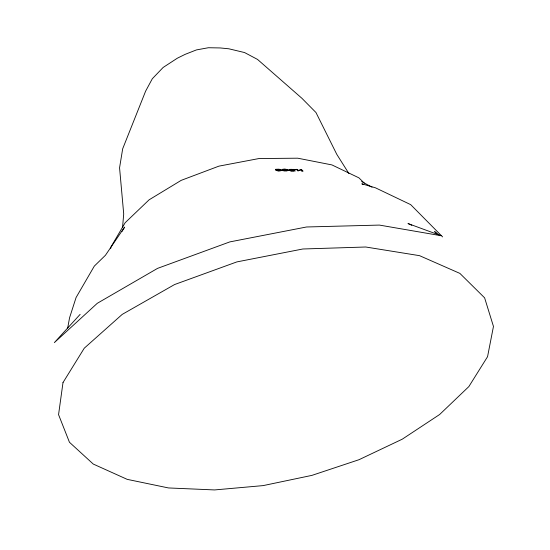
<?xml version="1.0" encoding="UTF-8"?>
<svg xmlns="http://www.w3.org/2000/svg" width="550" height="550" viewBox="0 0 550 550"><rect width="100%" height="100%" fill="white"/><g stroke="black" fill="none" stroke-linecap="round" stroke-linejoin="round"><path stroke-width="0.82" d="M122.54 227.549L123.709 213.929L119.563 167.798L122.677 148.796L145.626 91.135L152.322 78.733L163.137 67.458L177.341 58.204L185.157 54.347L196.419 49.919L208.409 47.733L220.22 47.946L228.834 48.792L244.558 52.552L257.517 59.414L301.888 98.271L315.982 112.537L336.765 154.303L348.879 173.511M110.653 248.689L110.942 246.998L125.146 222.729L149.084 199.829L181.197 180.352L218.921 166.141L258.961 158.551L297.736 158.194L331.932 164.917L358.902 177.836L364.313 183.157M67.616 328.405L69.575 317.735L76.072 297.536L94.311 266.111L105.442 255.269L124.575 227.123L122.038 231.447M80.128 314.373L54.354 342.616L97.288 303.304L157.547 268.379L229.817 241.904L306.536 226.985L379.39 225.081L441.086 235.716L407.976 223.527L411.806 225.294M363.385 184.546L361.831 183.81L375.451 187.811L410.678 204.634L442.606 236.906M361.604 181.541L372.027 187.186M439.904 235.702L434.61 231.564L436.404 233.379M295.027 169.757C297.887 169.682 292.462 169.159 295.027 169.757M298.052 170.899C298.224 170.445 303.428 169.276 301.469 171.078C304.996 171.401 301.785 171.022 301.682 169.537C301.874 168.747 296.766 171.813 297.694 169.496C297.103 170.06 294.47 167.984 298.052 170.899M278.011 170.287L276.904 170.397L278.768 170.803L280.686 170.369L279.07 169.407L275.488 169.366L278.52 169.201A3.128 0.777 3.9 0 1 279.366 169.297A3.053 0.756 3.9 0 1 280.459 169.524A3.534 0.873 3.9 0 1 281.421 169.943L281.414 170.569L280.136 170.871A3.678 0.908 3.9 0 1 277.695 170.858L275.784 170.259L278.011 170.287M293.679 170.803C287.526 172.067 290.146 166.774 293.679 170.803M63.002 382.573L58.561 414.645L69.451 442.255L93.259 464.056L127.201 479.359L168.506 487.946L214.596 489.933L263.12 485.609L311.939 475.372L359.006 459.704L402.277 439.175L439.643 414.501L468.848 386.595L487.554 356.696L493.46 326.432L484.619 297.846L459.882 273.391L419.533 255.661L365.743 247.005L302.837 248.992L236.851 261.91L174.57 284.549L122.203 314.401L84.26 348.198L63.002 382.573M288.564 170.294L286.605 170.988L283.023 170.679A3.52 0.873 4 0 1 281.93 170.225C281.387 168.85 284.446 169.29 285.319 169.256A3.266 0.804 4 0 1 286.632 169.421L287.361 169.586A3.713 0.914 4 0 1 288.173 169.895L288.564 170.294M293.879 169.393L293.315 169.544L295.219 171.036L290.654 170.885L288.64 170.032L289.912 169.407L293.879 169.393M287.691 170.452L284.329 170.775A2.2 0.543 4 0 1 282.996 170.356C282.019 168.616 287.155 169.049 287.691 170.452"/></g></svg>
